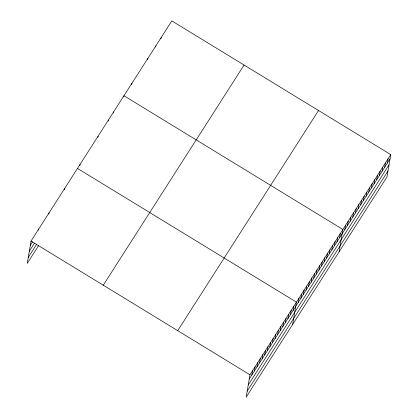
<?xml version="1.0" encoding="UTF-8"?>
<svg xmlns="http://www.w3.org/2000/svg" width="418" height="418" viewBox="0 0 418 418"><rect width="100%" height="100%" fill="white"/><g stroke="black" fill="none" stroke-linecap="round" stroke-linejoin="round"><path stroke-width="0.63" d="M390.752 154.618L249.959 374.794L246.186 397.1L386.979 176.929L390.752 154.618L171.814 20.9L31.021 241.071L27.248 263.382L38.54 245.721M38.56 230.182L38.764 228.965M48.885 214.037L49.089 212.819M64.372 189.819L64.576 188.596M79.859 165.601L80.063 164.379M97.927 137.344L98.131 136.122M108.252 121.199L108.455 119.976M113.414 113.126L113.618 111.904M123.738 96.981L123.942 95.759L342.88 229.477L339.108 251.788M131.717 84.504L131.921 83.281M147.674 59.549L147.878 58.332M155.653 47.072L155.857 45.855M160.972 38.754L161.176 37.536M251.819 375.024L252.54 370.756M254.4 370.985L255.121 366.717M256.981 366.952L257.702 362.683M259.562 362.913L260.283 358.644M262.143 358.879L262.865 354.61M264.725 354.84L265.446 350.571M267.306 350.806L268.027 346.538M269.887 346.768L270.608 342.499M272.468 342.734L273.189 338.465M275.049 338.695L275.77 334.426M277.63 334.661L278.351 330.392M280.212 330.622L280.933 326.353M282.793 326.589L283.514 322.32M285.374 322.55L286.095 318.281M287.955 318.511L288.676 314.242M290.536 314.477L291.257 310.208M293.117 310.438L293.838 306.169M292.647 324.441L296.419 302.136L77.482 168.417M298.28 302.366L299.001 298.097M300.861 298.332L301.582 294.063M303.442 294.293L304.163 290.024M306.023 290.259L306.744 285.99M308.604 286.22L309.325 281.951M311.185 282.187L311.906 277.918M313.766 278.148L314.488 273.879M316.348 274.114L317.069 269.845M318.929 270.075L319.65 265.806M321.51 266.036L322.231 261.767M324.091 262.002L324.812 257.734M326.672 257.963L327.393 253.695M329.253 253.93L329.974 249.661M331.835 249.891L332.556 245.622M334.416 245.857L335.137 241.588M336.997 241.818L337.718 237.549M339.578 237.785L340.299 233.516M344.819 229.586L345.54 225.318M347.478 225.427L348.199 221.159M350.138 221.268L350.859 216.999M352.797 217.109L353.518 212.84M355.457 212.95L356.178 208.681M358.116 208.791L358.837 204.522M360.776 204.637L361.497 200.363M363.435 200.478L364.156 196.209M366.095 196.319L366.816 192.05M368.754 192.16L369.475 187.891M371.414 188.001L372.135 183.732M374.073 183.842L374.794 179.573M376.733 179.683L377.454 175.414M379.392 175.523L380.114 171.255M382.052 171.364L382.773 167.095M384.712 167.205L385.433 162.936M387.371 163.046L388.092 158.777M30.3 245.34L32.557 241.813M29.291 251.296L34.454 243.224M28.257 257.431L36.643 244.311M103.272 285.201L244.065 65.025M177.707 330.664L318.5 110.493M249.238 379.063L390.031 158.887M248.229 385.015L389.022 164.838M247.195 391.149L387.988 170.972M31.021 241.071L249.959 374.794"/></g></svg>
